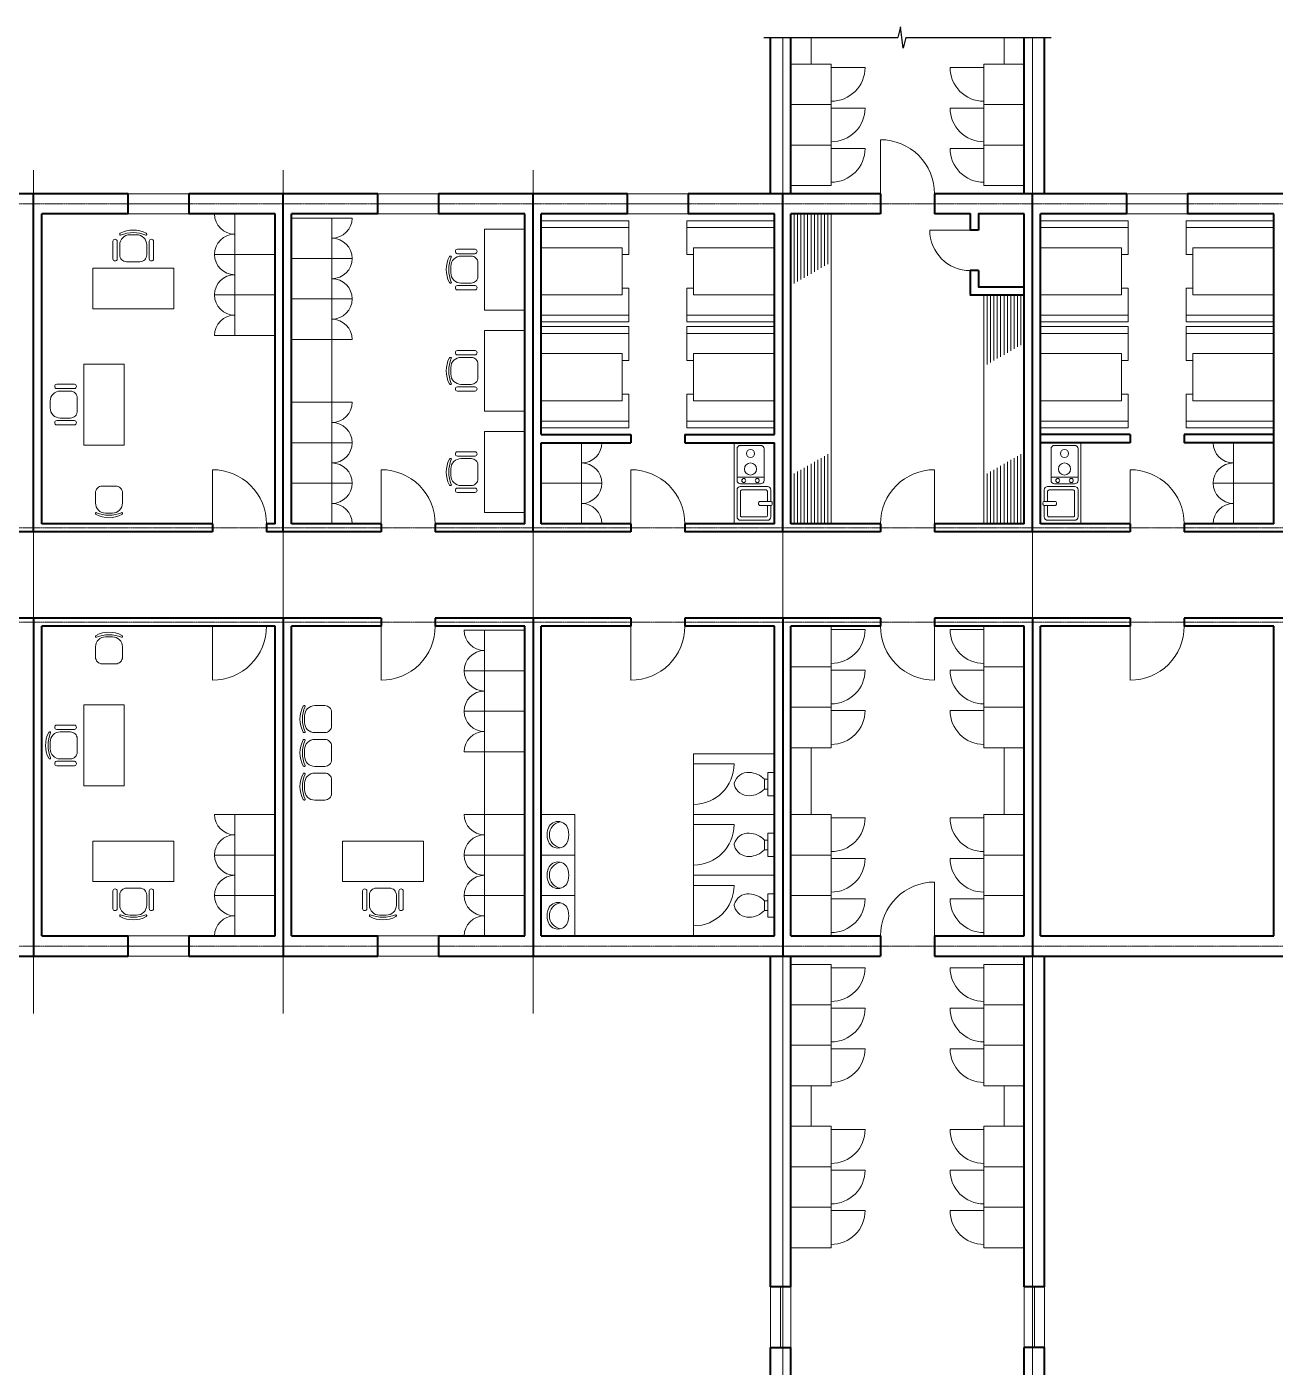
# Model space of a CAD drawing. Header units: millimetres. Extents: x 52 to 69096, y 37 to 64062.
# Drawn here: x 26929 to 45429, y 21611 to 41474 of the extents above; entities that cross this region are included whole.
import ezdxf

# ---------------------------------------------------------------- set-up
doc = ezdxf.new("R2010")
doc.units = ezdxf.units.MM
doc.linetypes.add('ACAD_ISO04W100', pattern=[30, 24, -3, 0, -3])
for name, color, linetype, lineweight, true_color in [('двери', 18, 'Continuous', 18, 0x000000), ('мебель', 18, 'Continuous', 18, 0x000000), ('окна', 18, 'Continuous', 18, 0x000000), ('оси', 18, 'Continuous', 18, 0x000000), ('перегородки', 18, 'Continuous', 40, 0x000000), ('стены', 18, 'Continuous', 40, 0x000000), ('фасад', 18, 'Continuous', 25, 0x000000)]:
    doc.layers.add(name, color=color, linetype=linetype, lineweight=lineweight, true_color=true_color)

msp = doc.modelspace()

# ---------------------------------------------------------------- linework, layer by layer
at = {"layer": 'двери'}
msp.add_line((40910.3, 38460.7), (40310.3, 38460.7), dxfattribs=at)
for points in [[(39580.3, 39000.7), (39580.3, 39800.7, -0.4142136), (40380.3, 39000.7)], [(29680.3, 34110.7), (29680.3, 34910.7, -0.4142136), (30480.3, 34110.7)], [(32180.3, 34110.7), (32180.3, 34910.7, -0.4142136), (32980.3, 34110.7)], [(35880.3, 34110.7), (35880.3, 34910.7, -0.4142136), (36680.3, 34110.7)], [(40380.3, 34110.7), (40380.3, 34910.7, 0.4142136), (39580.3, 34110.7)], [(43280.3, 34110.7), (43280.3, 34910.7, -0.4142136), (44080.3, 34110.7)], [(29680.3, 32590.7), (29680.3, 31790.7, 0.4142136), (30480.3, 32590.7)], [(32180.3, 32590.7), (32180.3, 31790.7, 0.4142136), (32980.3, 32590.7)], [(35880.3, 32590.7), (35880.3, 31790.7, 0.4142136), (36680.3, 32590.7)], [(40380.3, 32590.7), (40380.3, 31790.7, -0.4142136), (39580.3, 32590.7)], [(43280.3, 32590.7), (43280.3, 31790.7, 0.4142136), (44080.3, 32590.7)], [(40380.3, 28000.7), (40380.3, 28800.7, 0.4142136), (39580.3, 28000.7)]]:
    msp.add_lwpolyline(points, format="xyb", dxfattribs=at)
msp.add_arc((40910.3, 38460.7), 600, 180, 270, dxfattribs=at)
at = {"layer": 'мебель', "linetype": 'ByBlock'}
for p, q in [((38550.3, 40920.7), (38550.3, 41316.5)), ((41410.3, 40920.7), (41410.3, 41316.5)), ((38250.3, 34110.7), (38250.3, 38700.7)), ((38300.3, 38700.7), (38300.3, 37669.6)), ((38350.3, 38700.7), (38350.3, 37698.5)), ((38400.3, 38700.7), (38400.3, 37727.3)), ((38450.3, 38700.7), (38450.3, 37756.2)), ((38500.3, 38700.7), (38500.3, 37785.1)), ((38550.3, 38700.7), (38550.3, 37813.9)), ((38600.3, 38700.7), (38600.3, 37842.8)), ((38650.3, 38700.7), (38650.3, 37871.7)), ((38700.3, 38700.7), (38700.3, 37900.5)), ((38750.3, 38700.7), (38750.3, 37929.4)), ((38800.3, 38700.7), (38800.3, 37958.3)), ((38850.3, 38700.7), (38850.3, 34110.7)), ((41110.3, 37500.7), (41110.3, 34110.7)), ((41160.3, 37500.7), (41160.3, 36469.6)), ((41210.3, 37500.7), (41210.3, 36498.5)), ((41260.3, 37500.7), (41260.3, 36527.3)), ((41310.3, 37500.7), (41310.3, 36556.2)), ((41360.3, 37500.7), (41360.3, 36585.1)), ((41410.3, 37500.7), (41410.3, 36613.9)), ((41460.3, 37500.7), (41460.3, 36642.8)), ((41510.3, 37500.7), (41510.3, 36671.7)), ((41560.3, 37500.7), (41560.3, 36700.5)), ((41610.3, 37500.7), (41610.3, 36729.4)), ((41660.3, 37500.7), (41660.3, 36758.3)), ((41710.3, 34110.7), (41710.3, 37500.7)), ((31450.3, 35910.7), (31450.3, 36840.7)), ((38250.3, 34110.7), (38250.3, 35610.7)), ((37410.3, 34110.7), (37410.3, 35310.7)), ((42550.3, 34110.7), (42550.3, 35310.7)), ((38500.3, 34968.7), (38500.3, 34110.7)), ((38550.3, 34997.5), (38550.3, 34110.7)), ((38600.3, 35026.4), (38600.3, 34110.7)), ((38650.3, 35055.3), (38650.3, 34110.7)), ((38700.3, 35084.1), (38700.3, 34110.7)), ((38750.3, 35113), (38750.3, 34110.7)), ((38800.3, 35141.9), (38800.3, 34110.7)), ((41360.3, 34968.7), (41360.3, 34110.7)), ((41410.3, 34997.5), (41410.3, 34110.7)), ((41460.3, 35026.4), (41460.3, 34110.7)), ((41510.3, 35055.3), (41510.3, 34110.7)), ((41560.3, 35084.1), (41560.3, 34110.7)), ((41610.3, 35113), (41610.3, 34110.7)), ((41660.3, 35141.9), (41660.3, 34110.7)), ((37453.8, 34800.7), (37853.8, 34800.7)), ((38300.3, 34853.2), (38300.3, 34110.7)), ((38350.3, 34882.1), (38350.3, 34110.7)), ((38400.3, 34910.9), (38400.3, 34110.7)), ((38450.3, 34939.8), (38450.3, 34110.7)), ((41160.3, 34853.2), (41160.3, 34110.7)), ((41210.3, 34882.1), (41210.3, 34110.7)), ((41260.3, 34910.9), (41260.3, 34110.7)), ((41310.3, 34939.8), (41310.3, 34110.7)), ((42506.9, 34800.7), (42106.9, 34800.7)), ((38550.3, 29800.7), (38550.3, 30790.7)), ((41410.3, 29800.7), (41410.3, 30790.7)), ((33710.3, 30730.7), (33710.3, 29800.7)), ((38550.3, 25780.7), (38550.3, 25180.7)), ((41410.3, 25780.7), (41410.3, 25180.7))]:
    msp.add_line(p, q, dxfattribs=at)
at = {"layer": 'мебель'}
for p, q in [((29710.3, 38700.7), (30010.3, 38700.7)), ((30010.3, 38700.7), (29710.3, 38700.7)), ((30010.3, 38100.7), (30010.3, 38700.7)), ((30010.3, 38700.7), (30610.3, 38700.7)), ((30610.3, 38700.7), (30010.3, 38700.7)), ((30610.3, 38700.7), (30610.3, 38100.7)), ((31450.3, 38640.7), (30850.3, 38640.7)), ((30850.3, 38640.7), (30850.3, 38040.7)), ((30850.3, 38640.7), (31450.3, 38640.7)), ((31450.3, 38040.7), (31450.3, 38640.7)), ((31750.3, 38640.7), (31450.3, 38640.7)), ((31450.3, 38640.7), (31750.3, 38640.7)), ((29710.3, 38100.7), (30010.3, 38100.7)), ((30010.3, 38100.7), (29710.3, 38100.7)), ((30010.3, 37500.7), (30010.3, 38100.7)), ((30010.3, 38100.7), (30610.3, 38100.7)), ((30610.3, 38100.7), (30010.3, 38100.7)), ((30610.3, 38100.7), (30610.3, 37500.7)), ((31450.3, 38040.7), (30850.3, 38040.7)), ((30850.3, 38040.7), (30850.3, 37440.7)), ((30850.3, 38040.7), (31450.3, 38040.7)), ((31450.3, 37440.7), (31450.3, 38040.7)), ((31750.3, 38040.7), (31450.3, 38040.7)), ((31450.3, 38040.7), (31750.3, 38040.7)), ((30010.3, 37500.7), (29710.3, 37500.7)), ((29710.3, 37500.7), (30010.3, 37500.7)), ((30610.3, 37500.7), (30010.3, 37500.7)), ((30010.3, 37500.7), (30610.3, 37500.7)), ((30010.3, 36900.7), (30010.3, 37500.7)), ((30610.3, 37500.7), (30610.3, 36900.7)), ((30850.3, 37440.7), (30850.3, 36840.7)), ((31450.3, 37440.7), (30850.3, 37440.7)), ((30850.3, 37440.7), (31450.3, 37440.7)), ((31450.3, 36840.7), (31450.3, 37440.7)), ((31750.3, 37440.7), (31450.3, 37440.7)), ((31450.3, 37440.7), (31750.3, 37440.7)), ((29710.3, 36900.7), (30010.3, 36900.7)), ((30610.3, 36900.7), (30010.3, 36900.7)), ((30850.3, 36840.7), (31450.3, 36840.7)), ((31750.3, 36840.7), (31450.3, 36840.7)), ((30850.3, 35910.7), (30850.3, 35310.7)), ((31450.3, 35910.7), (30850.3, 35910.7)), ((30850.3, 35910.7), (31450.3, 35910.7)), ((31450.3, 35910.7), (31750.3, 35910.7)), ((31450.3, 35310.7), (31450.3, 35910.7)), ((31750.3, 35910.7), (31450.3, 35910.7)), ((30850.3, 35310.7), (30850.3, 34710.7)), ((31450.3, 35310.7), (30850.3, 35310.7)), ((30850.3, 35310.7), (31450.3, 35310.7)), ((31450.3, 34710.7), (31450.3, 35310.7)), ((31750.3, 35310.7), (31450.3, 35310.7)), ((31450.3, 35310.7), (31750.3, 35310.7)), ((34550.3, 35310.7), (34550.3, 34710.7)), ((34550.3, 35310.7), (35150.3, 35310.7)), ((35150.3, 34710.7), (35150.3, 35310.7)), ((35450.3, 35310.7), (35150.3, 35310.7)), ((35150.3, 35310.7), (35450.3, 35310.7)), ((44510.3, 35310.7), (44810.3, 35310.7)), ((44810.3, 35310.7), (44510.3, 35310.7)), ((44810.3, 34710.7), (44810.3, 35310.7)), ((45410.3, 35310.7), (44810.3, 35310.7)), ((31450.3, 34710.7), (30850.3, 34710.7)), ((30850.3, 34710.7), (30850.3, 34110.7)), ((30850.3, 34710.7), (31450.3, 34710.7)), ((31450.3, 34710.7), (31750.3, 34710.7)), ((31450.3, 34110.7), (31450.3, 34710.7)), ((31750.3, 34710.7), (31450.3, 34710.7)), ((35150.3, 34710.7), (34550.3, 34710.7)), ((34550.3, 34710.7), (34550.3, 34110.7)), ((34550.3, 34710.7), (35150.3, 34710.7)), ((35150.3, 34110.7), (35150.3, 34710.7)), ((35450.3, 34710.7), (35150.3, 34710.7)), ((35150.3, 34710.7), (35450.3, 34710.7)), ((44510.3, 34710.7), (44810.3, 34710.7)), ((44810.3, 34710.7), (44510.3, 34710.7)), ((44810.3, 34710.7), (45410.3, 34710.7)), ((44810.3, 34110.7), (44810.3, 34710.7)), ((45410.3, 34710.7), (44810.3, 34710.7)), ((30850.3, 34110.7), (31450.3, 34110.7)), ((31750.3, 34110.7), (31450.3, 34110.7)), ((34550.3, 34110.7), (35150.3, 34110.7)), ((33410.3, 32530.7), (33710.3, 32530.7)), ((33710.3, 32530.7), (33710.3, 31930.7)), ((34310.3, 32530.7), (33710.3, 32530.7)), ((34310.3, 31930.7), (34310.3, 32530.7)), ((33410.3, 31930.7), (33710.3, 31930.7)), ((33710.3, 31930.7), (33410.3, 31930.7)), ((33710.3, 31930.7), (34310.3, 31930.7)), ((33710.3, 31930.7), (33710.3, 31330.7)), ((34310.3, 31930.7), (33710.3, 31930.7)), ((34310.3, 31330.7), (34310.3, 31930.7)), ((33710.3, 31330.7), (33410.3, 31330.7)), ((33410.3, 31330.7), (33710.3, 31330.7)), ((33710.3, 31330.7), (34310.3, 31330.7)), ((34310.3, 31330.7), (33710.3, 31330.7)), ((33710.3, 31330.7), (33710.3, 30730.7)), ((34310.3, 30730.7), (34310.3, 31330.7)), ((33410.3, 30730.7), (33710.3, 30730.7)), ((33710.3, 30730.7), (33410.3, 30730.7)), ((34310.3, 30730.7), (33710.3, 30730.7)), ((33710.3, 30730.7), (34310.3, 30730.7)), ((36810.3, 30550.7), (36912.7, 30550.7)), ((36810.3, 30550.7), (37410.3, 30550.7)), ((37910.3, 30078.2), (37910.3, 30423.2)), ((29710.3, 29800.7), (30010.3, 29800.7)), ((30610.3, 29800.7), (30010.3, 29800.7)), ((30010.3, 29800.7), (30010.3, 29200.7)), ((30610.3, 29200.7), (30610.3, 29800.7)), ((33410.3, 29800.7), (33710.3, 29800.7)), ((34310.3, 29800.7), (33710.3, 29800.7)), ((33710.3, 29800.7), (33710.3, 29200.7)), ((34310.3, 29200.7), (34310.3, 29800.7)), ((36810.3, 29650.7), (36912.7, 29650.7)), ((36810.3, 29650.7), (37410.3, 29650.7)), ((37910.3, 29178.2), (37910.3, 29523.2)), ((29710.3, 29200.7), (30010.3, 29200.7)), ((30010.3, 29200.7), (29710.3, 29200.7)), ((30010.3, 29200.7), (30610.3, 29200.7)), ((30610.3, 29200.7), (30010.3, 29200.7)), ((30010.3, 29200.7), (30010.3, 28600.7)), ((30610.3, 28600.7), (30610.3, 29200.7)), ((33410.3, 29200.7), (33710.3, 29200.7)), ((33710.3, 29200.7), (33410.3, 29200.7)), ((33710.3, 29200.7), (34310.3, 29200.7)), ((33710.3, 29200.7), (33710.3, 28600.7)), ((34310.3, 29200.7), (33710.3, 29200.7)), ((34310.3, 28600.7), (34310.3, 29200.7)), ((36810.3, 28750.7), (36912.7, 28750.7)), ((36810.3, 28750.7), (37410.3, 28750.7)), ((37910.3, 28278.2), (37910.3, 28623.2)), ((30010.3, 28600.7), (29710.3, 28600.7)), ((29710.3, 28600.7), (30010.3, 28600.7)), ((30010.3, 28600.7), (30610.3, 28600.7)), ((30610.3, 28600.7), (30010.3, 28600.7)), ((30010.3, 28600.7), (30010.3, 28000.7)), ((30610.3, 28000.7), (30610.3, 28600.7)), ((33410.3, 28600.7), (33710.3, 28600.7)), ((33710.3, 28600.7), (33410.3, 28600.7)), ((33710.3, 28600.7), (34310.3, 28600.7)), ((34310.3, 28600.7), (33710.3, 28600.7)), ((33710.3, 28600.7), (33710.3, 28000.7)), ((34310.3, 28000.7), (34310.3, 28600.7)), ((29710.3, 28000.7), (30010.3, 28000.7)), ((30010.3, 28000.7), (29710.3, 28000.7)), ((30010.3, 28000.7), (30610.3, 28000.7)), ((30610.3, 28000.7), (30010.3, 28000.7)), ((33410.3, 28000.7), (33710.3, 28000.7)), ((33710.3, 28000.7), (33410.3, 28000.7)), ((33710.3, 28000.7), (34310.3, 28000.7)), ((34310.3, 28000.7), (33710.3, 28000.7))]:
    msp.add_line(p, q, dxfattribs=at)
at = {"layer": 'мебель', "linetype": 'ByBlock'}
for points in [[(38850.3, 40320.7), (38250.3, 40320.7), (38250.3, 40920.7), (38850.3, 40920.7)], [(38850.3, 40920.7), (38850.3, 40920.7), (38850.3, 40870.7), (38850.3, 40870.7)], [(41110.3, 40320.7), (41710.3, 40320.7), (41710.3, 40920.7), (41110.3, 40920.7)], [(41110.3, 40920.7), (41110.3, 40920.7), (41110.3, 40870.7), (41110.3, 40870.7)], [(38850.3, 39720.7), (38250.3, 39720.7), (38250.3, 40320.7), (38850.3, 40320.7)], [(38850.3, 40320.7), (38850.3, 40320.7), (38850.3, 40270.7), (38850.3, 40270.7)], [(41110.3, 39720.7), (41710.3, 39720.7), (41710.3, 40320.7), (41110.3, 40320.7)], [(41110.3, 40320.7), (41110.3, 40320.7), (41110.3, 40270.7), (41110.3, 40270.7)], [(38850.3, 39120.7), (38250.3, 39120.7), (38250.3, 39720.7), (38850.3, 39720.7)], [(38850.3, 39720.7), (38850.3, 39720.7), (38850.3, 39670.7), (38850.3, 39670.7)], [(41110.3, 39120.7), (41710.3, 39120.7), (41710.3, 39720.7), (41110.3, 39720.7)], [(41110.3, 39720.7), (41110.3, 39720.7), (41110.3, 39670.7), (41110.3, 39670.7)], [(34550.3, 38600.7), (34550.3, 38500.7), (35850.3, 38500.7), (35850.3, 38600.7)], [(38010.3, 38600.7), (38010.3, 38500.7), (36710.3, 38500.7), (36710.3, 38600.7)], [(41950.3, 38600.7), (41950.3, 38500.7), (43250.3, 38500.7), (43250.3, 38600.7)], [(45410.3, 38600.7), (45410.3, 38500.7), (44110.3, 38500.7), (44110.3, 38600.7)], [(34310.3, 37275.7), (33710.3, 37275.7), (33710.3, 38475.7), (34310.3, 38475.7)], [(34550.3, 37500.7), (34550.3, 38200.7), (35750.3, 38200.7), (35750.3, 37500.7)], [(38010.3, 37500.7), (38010.3, 38200.7), (36810.3, 38200.7), (36810.3, 37500.7)], [(41950.3, 37500.7), (41950.3, 38200.7), (43150.3, 38200.7), (43150.3, 37500.7)], [(45410.3, 37500.7), (45410.3, 38200.7), (44210.3, 38200.7), (44210.3, 37500.7)], [(27905.6, 37295.1), (27905.6, 37895.1), (29105.6, 37895.1), (29105.6, 37295.1)], [(34550.3, 37100.7), (34550.3, 37200.7), (35850.3, 37200.7), (35850.3, 37100.7)], [(38010.3, 37100.7), (38010.3, 37200.7), (36710.3, 37200.7), (36710.3, 37100.7)], [(41950.3, 37100.7), (41950.3, 37200.7), (43250.3, 37200.7), (43250.3, 37100.7)], [(45410.3, 37100.7), (45410.3, 37200.7), (44110.3, 37200.7), (44110.3, 37100.7)], [(34310.3, 35775.7), (33710.3, 35775.7), (33710.3, 36975.7), (34310.3, 36975.7)], [(34550.3, 37030.7), (34550.3, 36930.7), (35850.3, 36930.7), (35850.3, 37030.7)], [(38010.3, 37030.7), (38010.3, 36930.7), (36710.3, 36930.7), (36710.3, 37030.7)], [(41950.3, 37030.7), (41950.3, 36930.7), (43250.3, 36930.7), (43250.3, 37030.7)], [(45410.3, 37030.7), (45410.3, 36930.7), (44110.3, 36930.7), (44110.3, 37030.7)], [(34550.3, 35930.7), (34550.3, 36630.7), (35750.3, 36630.7), (35750.3, 35930.7)], [(38010.3, 35930.7), (38010.3, 36630.7), (36810.3, 36630.7), (36810.3, 35930.7)], [(41950.3, 35930.7), (41950.3, 36630.7), (43150.3, 36630.7), (43150.3, 35930.7)], [(45410.3, 35930.7), (45410.3, 36630.7), (44210.3, 36630.7), (44210.3, 35930.7)], [(28372, 35275.9), (27772, 35275.9), (27772, 36475.9), (28372, 36475.9)], [(34550.3, 35530.7), (34550.3, 35630.7), (35850.3, 35630.7), (35850.3, 35530.7)], [(38010.3, 35530.7), (38010.3, 35630.7), (36710.3, 35630.7), (36710.3, 35530.7)], [(41950.3, 35530.7), (41950.3, 35630.7), (43250.3, 35630.7), (43250.3, 35530.7)], [(45410.3, 35530.7), (45410.3, 35630.7), (44110.3, 35630.7), (44110.3, 35530.7)], [(34310.3, 34275.7), (33710.3, 34275.7), (33710.3, 35475.7), (34310.3, 35475.7)], [(38850.3, 31990.7), (38250.3, 31990.7), (38250.3, 32590.7), (38850.3, 32590.7)], [(41110.3, 31990.7), (41710.3, 31990.7), (41710.3, 32590.7), (41110.3, 32590.7)], [(38850.3, 31390.7), (38250.3, 31390.7), (38250.3, 31990.7), (38850.3, 31990.7)], [(38850.3, 31990.7), (38850.3, 31990.7), (38850.3, 31940.7), (38850.3, 31940.7)], [(41110.3, 31390.7), (41710.3, 31390.7), (41710.3, 31990.7), (41110.3, 31990.7)], [(41110.3, 31990.7), (41110.3, 31990.7), (41110.3, 31940.7), (41110.3, 31940.7)], [(28372, 31425.6), (27772, 31425.6), (27772, 30225.6), (28372, 30225.6)], [(38850.3, 30790.7), (38250.3, 30790.7), (38250.3, 31390.7), (38850.3, 31390.7)], [(38850.3, 31390.7), (38850.3, 31390.7), (38850.3, 31340.7), (38850.3, 31340.7)], [(41110.3, 31390.7), (41110.3, 31390.7), (41110.3, 31340.7), (41110.3, 31340.7)], [(41110.3, 30790.7), (41710.3, 30790.7), (41710.3, 31390.7), (41110.3, 31390.7)], [(38850.3, 29200.7), (38250.3, 29200.7), (38250.3, 29800.7), (38850.3, 29800.7)], [(38850.3, 29800.7), (38850.3, 29800.7), (38850.3, 29750.7), (38850.3, 29750.7)], [(41110.3, 29800.7), (41110.3, 29800.7), (41110.3, 29750.7), (41110.3, 29750.7)], [(41110.3, 29200.7), (41710.3, 29200.7), (41710.3, 29800.7), (41110.3, 29800.7)], [(27905.6, 29406.4), (27905.6, 28806.4), (29105.6, 28806.4), (29105.6, 29406.4)], [(31605.6, 29406.4), (31605.6, 28806.4), (32805.6, 28806.4), (32805.6, 29406.4)], [(38850.3, 28600.7), (38250.3, 28600.7), (38250.3, 29200.7), (38850.3, 29200.7)], [(38850.3, 29200.7), (38850.3, 29200.7), (38850.3, 29150.7), (38850.3, 29150.7)], [(41110.3, 29200.7), (41110.3, 29200.7), (41110.3, 29150.7), (41110.3, 29150.7)], [(41110.3, 28600.7), (41710.3, 28600.7), (41710.3, 29200.7), (41110.3, 29200.7)], [(38850.3, 28000.7), (38250.3, 28000.7), (38250.3, 28600.7), (38850.3, 28600.7)], [(38850.3, 28600.7), (38850.3, 28600.7), (38850.3, 28550.7), (38850.3, 28550.7)], [(41110.3, 28000.7), (41710.3, 28000.7), (41710.3, 28600.7), (41110.3, 28600.7)], [(41110.3, 28600.7), (41110.3, 28600.7), (41110.3, 28550.7), (41110.3, 28550.7)], [(38850.3, 26980.7), (38250.3, 26980.7), (38250.3, 27580.7), (38850.3, 27580.7)], [(41110.3, 26980.7), (41710.3, 26980.7), (41710.3, 27580.7), (41110.3, 27580.7)], [(38850.3, 26380.7), (38250.3, 26380.7), (38250.3, 26980.7), (38850.3, 26980.7)], [(38850.3, 26980.7), (38850.3, 26980.7), (38850.3, 26930.7), (38850.3, 26930.7)], [(41110.3, 26380.7), (41710.3, 26380.7), (41710.3, 26980.7), (41110.3, 26980.7)], [(41110.3, 26980.7), (41110.3, 26980.7), (41110.3, 26930.7), (41110.3, 26930.7)], [(38850.3, 25780.7), (38250.3, 25780.7), (38250.3, 26380.7), (38850.3, 26380.7)], [(38850.3, 26380.7), (38850.3, 26380.7), (38850.3, 26330.7), (38850.3, 26330.7)], [(41110.3, 25780.7), (41710.3, 25780.7), (41710.3, 26380.7), (41110.3, 26380.7)], [(41110.3, 26380.7), (41110.3, 26380.7), (41110.3, 26330.7), (41110.3, 26330.7)], [(38850.3, 24580.7), (38250.3, 24580.7), (38250.3, 25180.7), (38850.3, 25180.7)], [(38850.3, 25180.7), (38850.3, 25180.7), (38850.3, 25130.7), (38850.3, 25130.7)], [(41110.3, 24580.7), (41710.3, 24580.7), (41710.3, 25180.7), (41110.3, 25180.7)], [(41110.3, 25180.7), (41110.3, 25180.7), (41110.3, 25130.7), (41110.3, 25130.7)], [(38850.3, 23980.7), (38250.3, 23980.7), (38250.3, 24580.7), (38850.3, 24580.7)], [(38850.3, 24580.7), (38850.3, 24580.7), (38850.3, 24530.7), (38850.3, 24530.7)], [(41110.3, 23980.7), (41710.3, 23980.7), (41710.3, 24580.7), (41110.3, 24580.7)], [(41110.3, 24580.7), (41110.3, 24580.7), (41110.3, 24530.7), (41110.3, 24530.7)], [(38850.3, 23380.7), (38250.3, 23380.7), (38250.3, 23980.7), (38850.3, 23980.7)], [(38850.3, 23980.7), (38850.3, 23980.7), (38850.3, 23930.7), (38850.3, 23930.7)], [(41110.3, 23380.7), (41710.3, 23380.7), (41710.3, 23980.7), (41110.3, 23980.7)], [(41110.3, 23980.7), (41110.3, 23980.7), (41110.3, 23930.7), (41110.3, 23930.7)]]:
    msp.add_lwpolyline(points, close=True, dxfattribs=at)
for points in [[(38850.3, 40870.7), (39350.3, 40870.7), (39350.3, 40870.7, -0.4142136), (38850.3, 40370.7), (38850.3, 40370.7)], [(41110.3, 40870.7), (40610.3, 40870.7), (40610.3, 40870.7, 0.4142136), (41110.3, 40370.7), (41110.3, 40370.7)], [(38850.3, 40270.7), (39350.3, 40270.7), (39350.3, 40270.7, -0.4142136), (38850.3, 39770.7), (38850.3, 39770.7)], [(41110.3, 40270.7), (40610.3, 40270.7), (40610.3, 40270.7, 0.4142136), (41110.3, 39770.7), (41110.3, 39770.7)], [(38850.3, 39670.7), (39350.3, 39670.7), (39350.3, 39670.7, -0.4142136), (38850.3, 39170.7), (38850.3, 39170.7)], [(41110.3, 39670.7), (40610.3, 39670.7), (40610.3, 39670.7, 0.4142136), (41110.3, 39170.7), (41110.3, 39170.7)], [(37953.8, 34440.7), (37953.8, 34610.7, 0.4142136), (37903.8, 34660.7), (37503.8, 34660.7, 0.4142136), (37453.8, 34610.7), (37453.8, 34210.7, 0.4142136), (37503.8, 34160.7), (37903.8, 34160.7, 0.4142136), (37953.8, 34210.7), (37953.8, 34380.7)], [(37903.8, 34440.7), (37903.8, 34590.7, 0.4142136), (37883.8, 34610.7), (37523.8, 34610.7, 0.4142136), (37503.8, 34590.7), (37503.8, 34230.7, 0.4142136), (37523.8, 34210.7), (37883.8, 34210.7, 0.4142136), (37903.8, 34230.7), (37903.8, 34380.7)], [(42006.9, 34440.7), (42006.9, 34610.7, -0.4142136), (42056.9, 34660.7), (42456.9, 34660.7, -0.4142136), (42506.9, 34610.7), (42506.9, 34210.7, -0.4142136), (42456.9, 34160.7), (42056.9, 34160.7, -0.4142136), (42006.9, 34210.7), (42006.9, 34380.7)], [(42056.9, 34440.7), (42056.9, 34590.7, -0.4142136), (42076.9, 34610.7), (42436.9, 34610.7, -0.4142136), (42456.9, 34590.7), (42456.9, 34230.7, -0.4142136), (42436.9, 34210.7), (42076.9, 34210.7, -0.4142136), (42056.9, 34230.7), (42056.9, 34380.7)], [(38850.3, 32540.7), (39350.3, 32540.7), (39350.3, 32540.7, -0.4142136), (38850.3, 32040.7), (38850.3, 32040.7)], [(41110.3, 32540.7), (40610.3, 32540.7), (40610.3, 32540.7, 0.4142136), (41110.3, 32040.7), (41110.3, 32040.7)], [(38850.3, 31940.7), (39350.3, 31940.7), (39350.3, 31940.7, -0.4142136), (38850.3, 31440.7), (38850.3, 31440.7)], [(41110.3, 31940.7), (40610.3, 31940.7), (40610.3, 31940.7, 0.4142136), (41110.3, 31440.7), (41110.3, 31440.7)], [(38850.3, 31340.7), (39350.3, 31340.7), (39350.3, 31340.7, -0.4142136), (38850.3, 30840.7), (38850.3, 30840.7)], [(41110.3, 31340.7), (40610.3, 31340.7), (40610.3, 31340.7, 0.4142136), (41110.3, 30840.7), (41110.3, 30840.7)], [(38850.3, 29750.7), (39350.3, 29750.7), (39350.3, 29750.7, -0.4142136), (38850.3, 29250.7), (38850.3, 29250.7)], [(41110.3, 29750.7), (40610.3, 29750.7), (40610.3, 29750.7, 0.4142136), (41110.3, 29250.7), (41110.3, 29250.7)], [(38850.3, 29150.7), (39350.3, 29150.7), (39350.3, 29150.7, -0.4142136), (38850.3, 28650.7), (38850.3, 28650.7)], [(41110.3, 29150.7), (40610.3, 29150.7), (40610.3, 29150.7, 0.4142136), (41110.3, 28650.7), (41110.3, 28650.7)], [(38850.3, 28550.7), (39350.3, 28550.7), (39350.3, 28550.7, -0.4142136), (38850.3, 28050.7), (38850.3, 28050.7)], [(41110.3, 28550.7), (40610.3, 28550.7), (40610.3, 28550.7, 0.4142136), (41110.3, 28050.7), (41110.3, 28050.7)], [(38850.3, 27530.7), (39350.3, 27530.7), (39350.3, 27530.7, -0.4142136), (38850.3, 27030.7), (38850.3, 27030.7)], [(41110.3, 27530.7), (40610.3, 27530.7), (40610.3, 27530.7, 0.4142136), (41110.3, 27030.7), (41110.3, 27030.7)], [(38850.3, 26930.7), (39350.3, 26930.7), (39350.3, 26930.7, -0.4142136), (38850.3, 26430.7), (38850.3, 26430.7)], [(41110.3, 26930.7), (40610.3, 26930.7), (40610.3, 26930.7, 0.4142136), (41110.3, 26430.7), (41110.3, 26430.7)], [(38850.3, 26330.7), (39350.3, 26330.7), (39350.3, 26330.7, -0.4142136), (38850.3, 25830.7), (38850.3, 25830.7)], [(41110.3, 26330.7), (40610.3, 26330.7), (40610.3, 26330.7, 0.4142136), (41110.3, 25830.7), (41110.3, 25830.7)], [(38850.3, 25130.7), (39350.3, 25130.7), (39350.3, 25130.7, -0.4142136), (38850.3, 24630.7), (38850.3, 24630.7)], [(41110.3, 25130.7), (40610.3, 25130.7), (40610.3, 25130.7, 0.4142136), (41110.3, 24630.7), (41110.3, 24630.7)], [(38850.3, 24530.7), (39350.3, 24530.7), (39350.3, 24530.7, -0.4142136), (38850.3, 24030.7), (38850.3, 24030.7)], [(41110.3, 24530.7), (40610.3, 24530.7), (40610.3, 24530.7, 0.4142136), (41110.3, 24030.7), (41110.3, 24030.7)], [(38850.3, 23930.7), (39350.3, 23930.7), (39350.3, 23930.7, -0.4142136), (38850.3, 23430.7), (38850.3, 23430.7)], [(41110.3, 23930.7), (40610.3, 23930.7), (40610.3, 23930.7, 0.4142136), (41110.3, 23430.7), (41110.3, 23430.7)]]:
    msp.add_lwpolyline(points, format="xyb", dxfattribs=at)
at = {"layer": 'мебель'}
for points in [[(28691.7, 38386, 0.2013542), (28319.5, 38386, -0.5360214), (28305.6, 38395.3), (28305.6, 38401, -0.2792053), (28313.6, 38414.3, -0.2456229), (28697.5, 38414.3, -0.2792053), (28705.6, 38401), (28705.6, 38395.3, -0.5360214)], [(28605.6, 37992.4), (28405.6, 37992.4, -0.4142136), (28305.6, 38092.4), (28305.6, 38242.4, -0.4142136), (28455.6, 38392.4), (28555.6, 38392.4, -0.4142136), (28705.6, 38242.4), (28705.6, 38092.4, -0.4142136)], [(33219.4, 38061.9, 0.2013542), (33219.4, 37689.6, -0.5360214), (33210.2, 37675.7), (33204.4, 37675.7, -0.2792053), (33191.2, 37683.8, -0.2456229), (33191.2, 38067.7, -0.2792053), (33204.4, 38075.7), (33210.2, 38075.7, -0.5360214)], [(33613.1, 37975.7), (33613.1, 37775.7, -0.4142136), (33513.1, 37675.7), (33363.1, 37675.7, -0.4142136), (33213.1, 37825.7), (33213.1, 37925.7, -0.4142136), (33363.1, 38075.7), (33513.1, 38075.7, -0.4142136)], [(33219.4, 36561.9, 0.2013542), (33219.4, 36189.6, -0.5360214), (33210.2, 36175.7), (33204.4, 36175.7, -0.2792053), (33191.2, 36183.8, -0.2456229), (33191.2, 36567.7, -0.2792053), (33204.4, 36575.7), (33210.2, 36575.7, -0.5360214)], [(33613.1, 36475.7), (33613.1, 36275.7, -0.4142136), (33513.1, 36175.7), (33363.1, 36175.7, -0.4142136), (33213.1, 36325.7), (33213.1, 36425.7, -0.4142136), (33363.1, 36575.7), (33513.1, 36575.7, -0.4142136)], [(27674.7, 35975.9), (27674.7, 35775.9, -0.4142136), (27574.7, 35675.9), (27424.7, 35675.9, -0.4142136), (27274.7, 35825.9), (27274.7, 35925.9, -0.4142136), (27424.7, 36075.9), (27574.7, 36075.9, -0.4142136)], [(33219.4, 35061.9, 0.2013542), (33219.4, 34689.6, -0.5360214), (33210.2, 34675.7), (33204.4, 34675.7, -0.2792053), (33191.2, 34683.8, -0.2456229), (33191.2, 35067.7, -0.2792053), (33204.4, 35075.7), (33210.2, 35075.7, -0.5360214)], [(33613.1, 34975.7), (33613.1, 34775.7, -0.4142136), (33513.1, 34675.7), (33363.1, 34675.7, -0.4142136), (33213.1, 34825.7), (33213.1, 34925.7, -0.4142136), (33363.1, 35075.7), (33513.1, 35075.7, -0.4142136)], [(28246.7, 34667.2), (28046.7, 34667.2, 0.4142136), (27946.7, 34567.2), (27946.7, 34417.2, 0.4142136), (28096.7, 34267.2), (28196.7, 34267.2, 0.4142136), (28346.7, 34417.2), (28346.7, 34567.2, 0.4142136)], [(28332.8, 34273.5, -0.2013542), (27960.5, 34273.5, 0.5360214), (27946.7, 34264.3), (27946.7, 34258.6, 0.2792053), (27954.7, 34245.3, 0.2456229), (28338.6, 34245.3, 0.2792053), (28346.7, 34258.6), (28346.7, 34264.3, 0.5360214)], [(28332.8, 32428, 0.2013542), (27960.5, 32428, -0.5360214), (27946.7, 32437.2), (27946.7, 32442.9, -0.2792053), (27954.7, 32456.2, -0.2456229), (28338.6, 32456.2, -0.2792053), (28346.7, 32442.9), (28346.7, 32437.2, -0.5360214)], [(28246.7, 32034.3), (28046.7, 32034.3, -0.4142136), (27946.7, 32134.3), (27946.7, 32284.3, -0.4142136), (28096.7, 32434.3), (28196.7, 32434.3, -0.4142136), (28346.7, 32284.3), (28346.7, 32134.3, -0.4142136)], [(31051.9, 31400.4, 0.2013542), (31051.9, 31028.1, -0.5360214), (31042.7, 31014.3), (31037, 31014.3, -0.2792053), (31023.7, 31022.3, -0.2456229), (31023.7, 31406.2, -0.2792053), (31037, 31414.3), (31042.7, 31414.3, -0.5360214)], [(31445.6, 31314.3), (31445.6, 31114.3, -0.4142136), (31345.6, 31014.3), (31195.6, 31014.3, -0.4142136), (31045.6, 31164.3), (31045.6, 31264.3, -0.4142136), (31195.6, 31414.3), (31345.6, 31414.3, -0.4142136)], [(27281.1, 30639.5, -0.2013542), (27281.1, 31011.7, 0.5360214), (27271.8, 31025.6), (27266.1, 31025.6, 0.2792053), (27252.8, 31017.5, 0.2456229), (27252.8, 30633.7, 0.2792053), (27266.1, 30625.6), (27271.8, 30625.6, 0.5360214)], [(27674.7, 30725.6), (27674.7, 30925.6, 0.4142136), (27574.7, 31025.6), (27424.7, 31025.6, 0.4142136), (27274.7, 30875.6), (27274.7, 30775.6, 0.4142136), (27424.7, 30625.6), (27574.7, 30625.6, 0.4142136)], [(31051.9, 30900.4, 0.2013542), (31051.9, 30528.1, -0.5360214), (31042.7, 30514.3), (31037, 30514.3, -0.2792053), (31023.7, 30522.3, -0.2456229), (31023.7, 30906.2, -0.2792053), (31037, 30914.3), (31042.7, 30914.3, -0.5360214)], [(31445.6, 30814.3), (31445.6, 30614.3, -0.4142136), (31345.6, 30514.3), (31195.6, 30514.3, -0.4142136), (31045.6, 30664.3), (31045.6, 30764.3, -0.4142136), (31195.6, 30914.3), (31345.6, 30914.3, -0.4142136)], [(31051.9, 30400.4, 0.2013542), (31051.9, 30028.1, -0.5360214), (31042.7, 30014.3), (31037, 30014.3, -0.2792053), (31023.7, 30022.3, -0.2456229), (31023.7, 30406.2, -0.2792053), (31037, 30414.3), (31042.7, 30414.3, -0.5360214)], [(31445.6, 30314.3), (31445.6, 30114.3, -0.4142136), (31345.6, 30014.3), (31195.6, 30014.3, -0.4142136), (31045.6, 30164.3), (31045.6, 30264.3, -0.4142136), (31195.6, 30414.3), (31345.6, 30414.3, -0.4142136)], [(34950.3, 29423.3, -0.7994162), (34650.3, 29423.3, -0.1548997), (34650.3, 29578.2, -0.7994162), (34950.3, 29578.2, -0.122095)], [(34950.3, 28823.3, -0.7994162), (34650.3, 28823.3, -0.1548997), (34650.3, 28978.2, -0.7994162), (34950.3, 28978.2, -0.122095)], [(28605.6, 28709.1), (28405.6, 28709.1, 0.4142136), (28305.6, 28609.1), (28305.6, 28459.1, 0.4142136), (28455.6, 28309.1), (28555.6, 28309.1, 0.4142136), (28705.6, 28459.1), (28705.6, 28609.1, 0.4142136)], [(32305.6, 28709.1), (32105.6, 28709.1, 0.4142136), (32005.6, 28609.1), (32005.6, 28459.1, 0.4142136), (32155.6, 28309.1), (32255.6, 28309.1, 0.4142136), (32405.6, 28459.1), (32405.6, 28609.1, 0.4142136)], [(34950.3, 28223.3, -0.7994162), (34650.3, 28223.3, -0.1548997), (34650.3, 28378.2, -0.7994162), (34950.3, 28378.2, -0.122095)], [(28691.7, 28315.4, -0.2013542), (28319.5, 28315.4, 0.5360214), (28305.6, 28306.2), (28305.6, 28300.5, 0.2792053), (28313.6, 28287.2, 0.2456229), (28697.5, 28287.2, 0.2792053), (28705.6, 28300.5), (28705.6, 28306.2, 0.5360214)], [(32391.7, 28315.4, -0.2013542), (32019.5, 28315.4, 0.5360214), (32005.6, 28306.2), (32005.6, 28300.5, 0.2792053), (32013.6, 28287.2, 0.2456229), (32397.5, 28287.2, 0.2792053), (32405.6, 28300.5), (32405.6, 28306.2, 0.5360214)]]:
    msp.add_lwpolyline(points, format="xyb", close=True, dxfattribs=at)
at = {"layer": 'мебель', "linetype": 'ByBlock'}
for points in [[(35750.3, 38100.7), (35850.3, 38100.7), (35850.3, 38500.7), (34550.3, 38500.7), (34550.3, 38100.7)], [(36810.3, 38100.7), (36710.3, 38100.7), (36710.3, 38500.7), (38010.3, 38500.7), (38010.3, 38100.7)], [(43150.3, 38100.7), (43250.3, 38100.7), (43250.3, 38500.7), (41950.3, 38500.7), (41950.3, 38100.7)], [(44210.3, 38100.7), (44110.3, 38100.7), (44110.3, 38500.7), (45410.3, 38500.7), (45410.3, 38100.7)], [(35750.3, 37600.7), (35850.3, 37600.7), (35850.3, 37200.7), (34550.3, 37200.7), (34550.3, 37600.7)], [(36810.3, 37600.7), (36710.3, 37600.7), (36710.3, 37200.7), (38010.3, 37200.7), (38010.3, 37600.7)], [(43150.3, 37600.7), (43250.3, 37600.7), (43250.3, 37200.7), (41950.3, 37200.7), (41950.3, 37600.7)], [(44210.3, 37600.7), (44110.3, 37600.7), (44110.3, 37200.7), (45410.3, 37200.7), (45410.3, 37600.7)], [(35750.3, 36530.7), (35850.3, 36530.7), (35850.3, 36930.7), (34550.3, 36930.7), (34550.3, 36530.7)], [(36810.3, 36530.7), (36710.3, 36530.7), (36710.3, 36930.7), (38010.3, 36930.7), (38010.3, 36530.7)], [(43150.3, 36530.7), (43250.3, 36530.7), (43250.3, 36930.7), (41950.3, 36930.7), (41950.3, 36530.7)], [(44210.3, 36530.7), (44110.3, 36530.7), (44110.3, 36930.7), (45410.3, 36930.7), (45410.3, 36530.7)], [(35750.3, 36030.7), (35850.3, 36030.7), (35850.3, 35630.7), (34550.3, 35630.7), (34550.3, 36030.7)], [(36810.3, 36030.7), (36710.3, 36030.7), (36710.3, 35630.7), (38010.3, 35630.7), (38010.3, 36030.7)], [(43150.3, 36030.7), (43250.3, 36030.7), (43250.3, 35630.7), (41950.3, 35630.7), (41950.3, 36030.7)], [(44210.3, 36030.7), (44110.3, 36030.7), (44110.3, 35630.7), (45410.3, 35630.7), (45410.3, 36030.7)]]:
    msp.add_lwpolyline(points, dxfattribs=at)
for points in [[(28269.2, 38033.9), (28269.2, 38295.2, 0.9188908), (28203.9, 38295.2), (28203.9, 38033.9, 0.9188908)], [(28741.9, 38033.9), (28741.9, 38295.2, -0.9188908), (28807.2, 38295.2), (28807.2, 38033.9, -0.9188908)], [(33571.5, 38112.1), (33310.2, 38112.1, -0.9188908), (33310.2, 38177.4), (33571.5, 38177.4, -0.9188908)], [(33571.5, 37639.4), (33310.2, 37639.4, 0.9188908), (33310.2, 37574.1), (33571.5, 37574.1, 0.9188908)], [(33571.5, 36612.1), (33310.2, 36612.1, -0.9188908), (33310.2, 36677.4), (33571.5, 36677.4, -0.9188908)], [(27633.2, 36112.2), (27371.9, 36112.2, -0.9188908), (27371.9, 36177.5), (27633.2, 36177.5, -0.9188908)], [(33571.5, 36139.4), (33310.2, 36139.4, 0.9188908), (33310.2, 36074.1), (33571.5, 36074.1, 0.9188908)], [(27633.2, 35639.5), (27371.9, 35639.5, 0.9188908), (27371.9, 35574.2), (27633.2, 35574.2, 0.9188908)], [(33571.5, 35112.1), (33310.2, 35112.1, -0.9188908), (33310.2, 35177.4), (33571.5, 35177.4, -0.9188908)], [(37803.8, 35270.7), (37503.8, 35270.7, 0.4142136), (37453.8, 35220.7), (37453.8, 34750.7, 0.4142136), (37503.8, 34700.7), (37803.8, 34700.7, 0.4142136), (37853.8, 34750.7), (37853.8, 35220.7, 0.4142136)], [(42156.9, 35270.7), (42456.9, 35270.7, -0.4142136), (42506.9, 35220.7), (42506.9, 34750.7, -0.4142136), (42456.9, 34700.7), (42156.9, 34700.7, -0.4142136), (42106.9, 34750.7), (42106.9, 35220.7, -0.4142136)], [(33571.5, 34639.4), (33310.2, 34639.4, 0.9188908), (33310.2, 34574.1), (33571.5, 34574.1, 0.9188908)], [(37953.8, 34380.7), (37793.8, 34380.7, -0.4142136), (37773.8, 34400.7), (37773.8, 34420.7, -0.4142136), (37793.8, 34440.7), (37953.8, 34440.7, -0.4142136), (37973.8, 34420.7), (37973.8, 34400.7, -0.4142136)], [(42006.9, 34380.7), (42166.9, 34380.7, 0.4142136), (42186.9, 34400.7), (42186.9, 34420.7, 0.4142136), (42166.9, 34440.7), (42006.9, 34440.7, 0.4142136), (41986.9, 34420.7), (41986.9, 34400.7, 0.4142136)], [(27633.2, 31062), (27371.9, 31062, -0.9188908), (27371.9, 31127.3), (27633.2, 31127.3, -0.9188908)], [(27633.2, 30589.2), (27371.9, 30589.2, 0.9188908), (27371.9, 30523.9), (27633.2, 30523.9, 0.9188908)], [(28269.2, 28667.6), (28269.2, 28406.2, -0.9188908), (28203.9, 28406.2), (28203.9, 28667.6, -0.9188908)], [(28741.9, 28667.6), (28741.9, 28406.2, 0.9188908), (28807.2, 28406.2), (28807.2, 28667.6, 0.9188908)], [(31969.2, 28667.6), (31969.2, 28406.2, -0.9188908), (31903.9, 28406.2), (31903.9, 28667.6, -0.9188908)], [(32441.9, 28667.6), (32441.9, 28406.2, 0.9188908), (32507.2, 28406.2), (32507.2, 28667.6, 0.9188908)]]:
    msp.add_lwpolyline(points, format="xyb", close=True, dxfattribs=at)
at = {"layer": 'мебель'}
for points in [[(36810.3, 30700.7), (38010.3, 30700.7), (38010.3, 29800.7), (36810.3, 29800.7)], [(35050.3, 29800.7), (35050.3, 29200.7), (34550.3, 29200.7), (34550.3, 29800.7)], [(36810.3, 29800.7), (38010.3, 29800.7), (38010.3, 28900.7), (36810.3, 28900.7)], [(35050.3, 29200.7), (35050.3, 28600.7), (34550.3, 28600.7), (34550.3, 29200.7)], [(36810.3, 28900.7), (38010.3, 28900.7), (38010.3, 28000.7), (36810.3, 28000.7)], [(35050.3, 28600.7), (35050.3, 28000.7), (34550.3, 28000.7), (34550.3, 28600.7)]]:
    msp.add_lwpolyline(points, close=True, dxfattribs=at)
for points in [[(37860.3, 30178.2, -0.1958842), (37635.3, 30078.2, -0.3372094), (37413.9, 30237.6, -0.1354524), (37413.2, 30264.2, -0.3692165), (37635.3, 30423.2, -0.2036909), (37860.3, 30323.2)], [(37860.3, 29278.2, -0.1958842), (37635.3, 29178.2, -0.3372094), (37413.9, 29337.6, -0.1354524), (37413.2, 29364.2, -0.3692165), (37635.3, 29523.2, -0.2036909), (37860.3, 29423.2)], [(37860.3, 28378.2, -0.1958842), (37635.3, 28278.2, -0.3372094), (37413.9, 28437.6, -0.1354524), (37413.2, 28464.2, -0.3692165), (37635.3, 28623.2, -0.2036909), (37860.3, 28523.2)]]:
    msp.add_lwpolyline(points, format="xyb", dxfattribs=at)
for points in [[(37910.3, 30423.2), (38010.3, 30423.2), (38010.3, 30078.2), (37910.3, 30078.2), (37910.3, 30423.2)], [(37860.3, 30323.2), (37860.3, 30178.2), (37910.3, 30178.2), (37910.3, 30323.2), (37860.3, 30323.2)], [(37860.3, 29423.2), (37860.3, 29278.2), (37910.3, 29278.2), (37910.3, 29423.2), (37860.3, 29423.2)], [(37910.3, 29523.2), (38010.3, 29523.2), (38010.3, 29178.2), (37910.3, 29178.2), (37910.3, 29523.2)], [(37910.3, 28623.2), (38010.3, 28623.2), (38010.3, 28278.2), (37910.3, 28278.2), (37910.3, 28623.2)], [(37860.3, 28523.2), (37860.3, 28378.2), (37910.3, 28378.2), (37910.3, 28523.2), (37860.3, 28523.2)]]:
    msp.add_lwpolyline(points, dxfattribs=at)
at = {"layer": 'мебель', "linetype": 'ByBlock'}
for centre, radius in [((37653.8, 35150.7), 60), ((42306.9, 35150.7), 60), ((37653.8, 34920.7), 90), ((42306.9, 34920.7), 90), ((37553.8, 34750.7), 30), ((37753.8, 34750.7), 30), ((42206.9, 34750.7), 30), ((42406.9, 34750.7), 30)]:
    msp.add_circle(centre, radius, dxfattribs=at)
at = {"layer": 'мебель'}
for centre, radius, start, end in [((30010.3, 38700.7), 300, 180, 270), ((31450.3, 38640.7), 300, 270, 0), ((30010.3, 38100.7), 300, 90, 180), ((31450.3, 38040.7), 300, 0, 90), ((30010.3, 38100.7), 300, 180, 270), ((31450.3, 38040.7), 300, 270, 0), ((30010.3, 37500.7), 300, 90, 180), ((31450.3, 37440.7), 300, 0, 90), ((30010.3, 37500.7), 300, 180, 270), ((31450.3, 37440.7), 300, 270, 0), ((30010.3, 36900.7), 300, 90, 180), ((31450.3, 36840.7), 300, 0, 90), ((31450.3, 35910.7), 300, 270, 0), ((31450.3, 35310.7), 300, 0, 90), ((31450.3, 35310.7), 300, 270, 0), ((35150.3, 35310.7), 300, 270, 0), ((44810.3, 35310.7), 300, 180, 270), ((31450.3, 34710.7), 300, 0, 90), ((35150.3, 34710.7), 300, 0, 90), ((44810.3, 34710.7), 300, 90, 180), ((31450.3, 34710.7), 300, 270, 0), ((35150.3, 34710.7), 300, 270, 0), ((44810.3, 34710.7), 300, 180, 270), ((31450.3, 34110.7), 300, 0, 90), ((35150.3, 34110.7), 300, 0, 90), ((44810.3, 34110.7), 300, 90, 180), ((33710.3, 32530.7), 300, 180, 270), ((33710.3, 31930.7), 300, 90, 180), ((33710.3, 31930.7), 300, 180, 270), ((33710.3, 31330.7), 300, 90, 180), ((33710.3, 31330.7), 300, 180, 270), ((33710.3, 30730.7), 300, 90, 180), ((36810.3, 30550.7), 600, 270, 0), ((30010.3, 29800.7), 300, 180, 270), ((33710.3, 29800.7), 300, 180, 270), ((34868.1, 29500.7), 194.4, 98.42943, 261.57057), ((36810.3, 29650.7), 600, 270, 0), ((30010.3, 29200.7), 300, 90, 180), ((33710.3, 29200.7), 300, 90, 180), ((30010.3, 29200.7), 300, 180, 270), ((33710.3, 29200.7), 300, 180, 270), ((34868.1, 28900.7), 194.4, 98.42943, 261.57057), ((30010.3, 28600.7), 300, 90, 180), ((33710.3, 28600.7), 300, 90, 180), ((36810.3, 28750.7), 600, 270, 0), ((30010.3, 28600.7), 300, 180, 270), ((33710.3, 28600.7), 300, 180, 270), ((34868.1, 28300.7), 194.4, 98.42943, 261.57057), ((30010.3, 28000.7), 300, 90, 180), ((33710.3, 28000.7), 300, 90, 180)]:
    msp.add_arc(centre, radius, start, end, dxfattribs=at)
at = {"layer": 'окна', "linetype": 'ByBlock'}
for p, q in [((28430.3, 38850.7), (29330.3, 38850.7)), ((32130.3, 38850.7), (33030.3, 38850.7)), ((35830.3, 38850.7), (36730.3, 38850.7)), ((43230.3, 38850.7), (44130.3, 38850.7)), ((28430.3, 27850.7), (29330.3, 27850.7)), ((32130.3, 27850.7), (33030.3, 27850.7))]:
    msp.add_line(p, q, dxfattribs=at)
at = {"layer": 'окна'}
for p, q in [((38100.3, 21900.7), (38100.3, 22800.7)), ((41860.3, 21900.7), (41860.3, 22800.7))]:
    msp.add_line(p, q, dxfattribs=at)
for points in [[(28430.3, 38700.7), (28430.3, 39000.7), (29330.3, 39000.7), (29330.3, 38700.7)], [(32130.3, 38700.7), (32130.3, 39000.7), (33030.3, 39000.7), (33030.3, 38700.7)], [(35830.3, 38700.7), (35830.3, 39000.7), (36730.3, 39000.7), (36730.3, 38700.7)], [(43230.3, 38700.7), (43230.3, 39000.7), (44130.3, 39000.7), (44130.3, 38700.7)], [(28430.3, 27700.7), (28430.3, 28000.7), (29330.3, 28000.7), (29330.3, 27700.7)], [(32130.3, 27700.7), (32130.3, 28000.7), (33030.3, 28000.7), (33030.3, 27700.7)], [(38250.3, 21900.7), (37950.3, 21900.7), (37950.3, 22800.7), (38250.3, 22800.7)], [(42010.3, 21900.7), (41710.3, 21900.7), (41710.3, 22800.7), (42010.3, 22800.7)]]:
    msp.add_lwpolyline(points, close=True, dxfattribs=at)
at = {"layer": 'оси', "linetype": 'ACAD_ISO04W100', "ltscale": 0.5}
for p, q in [((38130.3, 41316.5), (38130.3, 24605.3)), ((41830.3, 41316.5), (41830.3, 24605.3)), ((27030.3, 39350.7), (27030.3, 26850.7)), ((30730.3, 39350.7), (30730.3, 26850.7)), ((34430.3, 39350.7), (34430.3, 26850.7)), ((38130.3, 39312.6), (38130.3, 2605.3)), ((41830.3, 39285.2), (41830.3, 2605.3))]:
    msp.add_line(p, q, dxfattribs=at)
at = {"layer": 'оси', "linetype": 'ACAD_ISO04W100'}
for p, q in [((15430.3, 38850.7), (65293.8, 38850.7)), ((15430.3, 34050.7), (65293.8, 34050.7)), ((15430.3, 32650.7), (65293.8, 32650.7)), ((15430.3, 27850.7), (65293.8, 27850.7))]:
    msp.add_line(p, q, dxfattribs=at)
at = {"layer": 'перегородки'}
for p, q in [((27030.3, 33990.7), (27030.3, 39000.7)), ((30730.3, 33990.7), (30730.3, 39000.7)), ((34430.3, 33990.7), (34430.3, 39000.7)), ((38130.3, 33990.7), (38130.3, 39000.7)), ((41830.3, 33990.7), (41830.3, 39000.7)), ((27150.3, 34110.7), (27150.3, 38700.7)), ((30610.3, 34110.7), (30610.3, 38700.7)), ((30850.3, 34110.7), (30850.3, 38700.7)), ((34310.3, 34110.7), (34310.3, 38700.7)), ((34550.3, 35430.7), (34550.3, 38700.7)), ((38010.3, 35430.7), (38010.3, 38700.7)), ((38250.3, 34110.7), (38250.3, 38700.7)), ((41710.3, 34110.7), (41710.3, 38700.7)), ((41950.3, 34110.7), (41950.3, 38700.7)), ((45410.3, 34110.7), (45410.3, 38700.7)), ((41030.3, 38460.7), (40910.3, 38460.7)), ((41030.3, 37860.7), (40910.3, 37860.7)), ((34550.3, 34110.7), (34550.3, 35310.7)), ((38010.3, 34110.7), (38010.3, 35310.7)), ((29680.3, 33990.7), (23210.3, 33990.7)), ((29680.3, 34110.7), (27150.3, 34110.7)), ((30610.3, 34110.7), (30480.3, 34110.7)), ((32180.3, 33990.7), (30480.3, 33990.7)), ((32180.3, 34110.7), (30850.3, 34110.7)), ((34310.3, 34110.7), (32980.3, 34110.7)), ((35880.3, 33990.7), (32980.3, 33990.7)), ((35880.3, 34110.7), (34550.3, 34110.7)), ((38010.3, 34110.7), (36680.3, 34110.7)), ((39580.3, 33990.7), (36680.3, 33990.7)), ((39580.3, 34110.7), (38250.3, 34110.7)), ((41710.3, 34110.7), (40380.3, 34110.7)), ((43280.3, 33990.7), (40380.3, 33990.7)), ((43280.3, 34110.7), (41950.3, 34110.7)), ((45410.3, 34110.7), (44080.3, 34110.7)), ((47550.3, 33990.7), (44080.3, 33990.7)), ((32180.3, 32710.7), (25580.3, 32710.7)), ((27030.3, 32710.7), (27030.3, 27700.7)), ((27150.3, 28000.7), (27150.3, 32590.7)), ((30610.3, 32590.7), (27150.3, 32590.7)), ((30610.3, 28000.7), (30610.3, 32590.7)), ((30730.3, 32710.7), (30730.3, 27700.7)), ((30850.3, 28000.7), (30850.3, 32590.7)), ((32180.3, 32590.7), (30850.3, 32590.7)), ((35880.3, 32710.7), (32980.3, 32710.7)), ((34310.3, 32590.7), (32980.3, 32590.7)), ((34310.3, 28000.7), (34310.3, 32590.7)), ((34430.3, 32710.7), (34430.3, 27700.7)), ((34550.3, 28000.7), (34550.3, 32590.7)), ((35880.3, 32590.7), (34550.3, 32590.7)), ((39580.3, 32710.7), (36680.3, 32710.7)), ((38010.3, 32590.7), (36680.3, 32590.7)), ((38010.3, 28000.7), (38010.3, 32590.7)), ((38130.3, 32710.7), (38130.3, 27700.7)), ((38250.3, 28000.7), (38250.3, 32590.7)), ((39580.3, 32590.7), (38250.3, 32590.7)), ((43280.3, 32710.7), (40380.3, 32710.7)), ((41710.3, 32590.7), (40380.3, 32590.7)), ((41710.3, 28000.7), (41710.3, 32590.7)), ((41830.3, 32710.7), (41830.3, 27700.7)), ((41950.3, 28000.7), (41950.3, 32590.7)), ((43280.3, 32590.7), (41950.3, 32590.7)), ((47550.3, 32710.7), (44080.3, 32710.7)), ((45410.3, 32590.7), (44080.3, 32590.7)), ((45410.3, 28000.7), (45410.3, 32590.7))]:
    msp.add_line(p, q, dxfattribs=at)
at = {"layer": 'перегородки', "linetype": 'ByBlock'}
for p, q in [((39580.3, 39000.7), (39580.3, 38700.7)), ((40380.3, 39000.7), (40380.3, 38700.7)), ((34550.3, 35430.7), (35880.3, 35430.7)), ((35880.3, 35430.7), (35880.3, 35310.7)), ((36680.3, 35430.7), (38010.3, 35430.7)), ((36680.3, 35430.7), (36680.3, 35310.7)), ((43280.3, 35430.7), (41950.3, 35430.7)), ((43280.3, 35430.7), (43280.3, 35310.7)), ((45410.3, 35430.7), (44080.3, 35430.7)), ((44080.3, 35430.7), (44080.3, 35310.7)), ((34550.3, 35310.7), (35880.3, 35310.7)), ((36680.3, 35310.7), (38010.3, 35310.7)), ((43280.3, 35310.7), (41950.3, 35310.7)), ((45410.3, 35310.7), (44080.3, 35310.7)), ((29680.3, 34110.7), (29680.3, 33990.7)), ((30480.3, 34110.7), (30480.3, 33990.7)), ((32180.3, 34110.7), (32180.3, 33990.7)), ((32980.3, 34110.7), (32980.3, 33990.7)), ((35880.3, 34110.7), (35880.3, 33990.7)), ((36680.3, 34110.7), (36680.3, 33990.7)), ((39580.3, 34110.7), (39580.3, 33990.7)), ((40380.3, 34110.7), (40380.3, 33990.7)), ((43280.3, 34110.7), (43280.3, 33990.7)), ((44080.3, 34110.7), (44080.3, 33990.7)), ((32180.3, 32710.7), (32180.3, 32590.7)), ((32980.3, 32710.7), (32980.3, 32590.7)), ((35880.3, 32710.7), (35880.3, 32590.7)), ((36680.3, 32710.7), (36680.3, 32590.7)), ((39580.3, 32710.7), (39580.3, 32590.7)), ((40380.3, 32710.7), (40380.3, 32590.7)), ((43280.3, 32710.7), (43280.3, 32590.7)), ((44080.3, 32710.7), (44080.3, 32590.7)), ((39580.3, 28000.7), (39580.3, 27700.7)), ((40380.3, 28000.7), (40380.3, 27700.7))]:
    msp.add_line(p, q, dxfattribs=at)
for points in [[(40910.3, 38700.7), (40910.3, 38700.7), (40910.3, 38460.7)], [(41030.3, 38700.7), (41030.3, 38700.7), (41030.3, 38460.7)], [(40910.3, 37860.7), (40910.3, 37500.7), (41710.3, 37500.7)], [(41030.3, 37860.7), (41030.3, 37620.7), (41710.3, 37620.7)]]:
    msp.add_lwpolyline(points, dxfattribs=at)
at = {"layer": 'стены'}
for p, q in [((37950.3, 39000.7), (37950.3, 41316.5)), ((38250.3, 39000.7), (38250.3, 41316.5)), ((41710.3, 39000.7), (41710.3, 41316.5)), ((42010.3, 39000.7), (42010.3, 41316.5)), ((28430.3, 39000.7), (25630.3, 39000.7)), ((32130.3, 39000.7), (29330.3, 39000.7)), ((35830.3, 39000.7), (33030.3, 39000.7)), ((39580.3, 39000.7), (36730.3, 39000.7)), ((43230.3, 39000.7), (40380.3, 39000.7)), ((46930.3, 39000.7), (44130.3, 39000.7)), ((28430.3, 38700.7), (27150.3, 38700.7)), ((30610.3, 38700.7), (29330.3, 38700.7)), ((32130.3, 38700.7), (30850.3, 38700.7)), ((34310.3, 38700.7), (33030.3, 38700.7)), ((35830.3, 38700.7), (34550.3, 38700.7)), ((38010.3, 38700.7), (36730.3, 38700.7)), ((39580.3, 38700.7), (38250.3, 38700.7)), ((40910.3, 38700.7), (40380.3, 38700.7)), ((41710.3, 38700.7), (41030.3, 38700.7)), ((43230.3, 38700.7), (41950.3, 38700.7)), ((45410.3, 38700.7), (44130.3, 38700.7)), ((27150.3, 28000.7), (28430.3, 28000.7)), ((29330.3, 28000.7), (30610.3, 28000.7)), ((30850.3, 28000.7), (32130.3, 28000.7)), ((33030.3, 28000.7), (34310.3, 28000.7)), ((34550.3, 28000.7), (38010.3, 28000.7)), ((38250.3, 28000.7), (39580.3, 28000.7)), ((40380.3, 28000.7), (41710.3, 28000.7)), ((41950.3, 28000.7), (45410.3, 28000.7)), ((25630.3, 27700.7), (28430.3, 27700.7)), ((29330.3, 27700.7), (32130.3, 27700.7)), ((33030.3, 27700.7), (39580.3, 27700.7)), ((37950.3, 22800.7), (37950.3, 27700.7)), ((38250.3, 22800.7), (38250.3, 27700.7)), ((40380.3, 27700.7), (46930.3, 27700.7)), ((41710.3, 22800.7), (41710.3, 27700.7)), ((42010.3, 22800.7), (42010.3, 27700.7)), ((37950.3, 17000.7), (37950.3, 21900.7)), ((38250.3, 17000.7), (38250.3, 21900.7)), ((41710.3, 17000.7), (41710.3, 21900.7)), ((42010.3, 17000.7), (42010.3, 21900.7))]:
    msp.add_line(p, q, dxfattribs=at)
at = {"layer": 'стены', "linetype": 'ByBlock'}
for p, q in [((28430.3, 38700.7), (28430.3, 39000.7)), ((29330.3, 39000.7), (29330.3, 38700.7)), ((32130.3, 38700.7), (32130.3, 39000.7)), ((33030.3, 39000.7), (33030.3, 38700.7)), ((35830.3, 38700.7), (35830.3, 39000.7)), ((36730.3, 39000.7), (36730.3, 38700.7)), ((43230.3, 38700.7), (43230.3, 39000.7)), ((44130.3, 39000.7), (44130.3, 38700.7)), ((28430.3, 27700.7), (28430.3, 28000.7)), ((29330.3, 28000.7), (29330.3, 27700.7)), ((32130.3, 27700.7), (32130.3, 28000.7)), ((33030.3, 28000.7), (33030.3, 27700.7)), ((38250.3, 22800.7), (37950.3, 22800.7)), ((42010.3, 22800.7), (41710.3, 22800.7)), ((37950.3, 21900.7), (38250.3, 21900.7)), ((42010.3, 21900.7), (41710.3, 21900.7))]:
    msp.add_line(p, q, dxfattribs=at)
at = {"layer": 'фасад', "linetype": 'ByBlock'}
for p, q in [((37850.3, 41316.5), (39836.8, 41316.5)), ((39955.2, 41316.5), (42110.3, 41316.5))]:
    msp.add_line(p, q, dxfattribs=at)
msp.add_lwpolyline([(39955.2, 41316.5), (39917.5, 41159), (39896, 41316.5), (39874.4, 41474), (39836.8, 41316.5)], dxfattribs=at)

doc.saveas('drawing.dxf')
